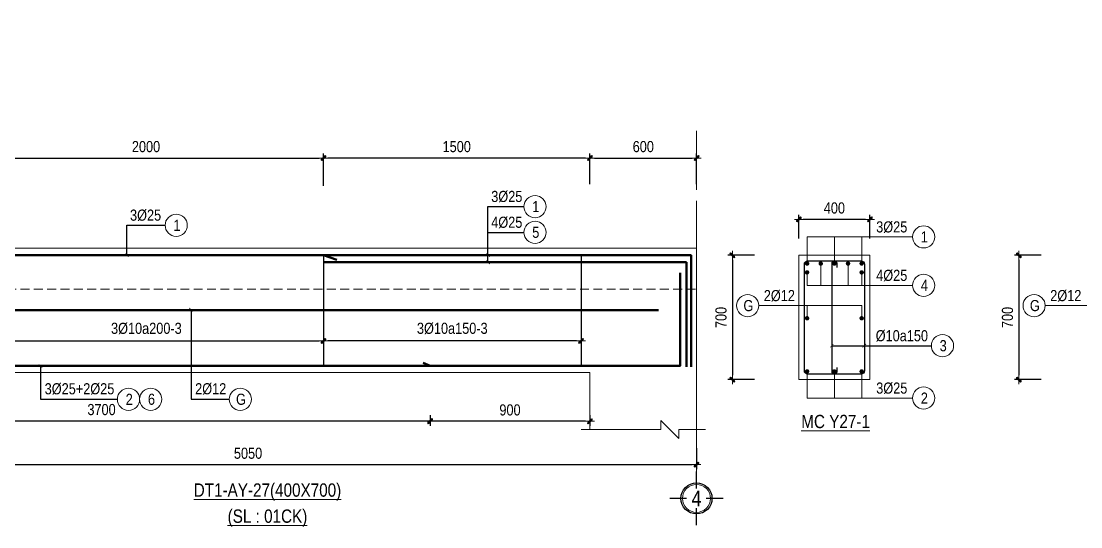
# Model space of a CAD drawing. Header units: millimetres. Extents: x 397144 to 8960116, y 345581 to 674207.
# Drawn here: x 5131786 to 5137752, y 655246 to 658092 of the extents above; entities that cross this region are included whole.
import ezdxf
from ezdxf.enums import TextEntityAlignment as Align
from ezdxf.xclip import XClip

# ---------------------------------------------------------------- set-up
doc = ezdxf.new("R2010")
doc.units = ezdxf.units.MM
doc.header["$XCLIPFRAME"] = 0
doc.header["$PDSIZE"] = -10
doc.linetypes.add('CENTER2', pattern=[28.575, 19.05, -3.175, 3.175, -3.175])
doc.linetypes.add('HIDDEN', pattern=[0.375, 0.25, -0.125])
doc.layers.get('0').update_dxf_attribs({"linetype": 'CONTINUOUS'})
doc.layers.get('Defpoints').update_dxf_attribs({"color": 12, "linetype": 'CONTINUOUS'})
for name, color, linetype, lineweight in [('2', 2, 'CONTINUOUS', 20), ('CDAI', 8, 'CONTINUOUS', 30), ('CTHEP', 2, 'CONTINUOUS', 50), ('DBAO', 3, 'CONTINUOUS', 20), ('DGIONG', 4, 'CONTINUOUS', 13), ('KTH', 150, 'CONTINUOUS', 5), ('Net khuat', 8, 'HIDDEN', 13), ('STICK', 1, 'CONTINUOUS', 9), ('TEXT', 7, 'CONTINUOUS', 15)]:
    doc.layers.add(name, color=color, linetype=linetype, lineweight=lineweight)
doc.layers.add('8', color=8, linetype='CONTINUOUS')
doc.styles.add('HELVECONDENSE', font='VHELVCN_0.TTF')
doc.styles.add('Star-HelCon', font='VHELVCN_0.TTF')
doc.styles.add('TTP-HelCon', font='VHELVCN_0.TTF')
doc.styles.add('VNI-HELVE-CONDENSE', font='VHELVCN_0.TTF')
doc.dimstyles.new('kc-25', dxfattribs={"dimtxt": 62.5, "dimasz": 20, "dimexe": 20, "dimexo": 50, "dimgap": 25, "dimtad": 3, "dimdec": 0, "dimzin": 0, "dimdsep": 46, "dimtxsty": 'VNI-HELVE-CONDENSE', "dimblk": 'DIM', "dimcen": 2.5, "dimclrd": 256, "dimclre": 154, "dimclrt": 7, "dimaunit": 1, "dimadec": 0, "dimazin": 0, "dimtfac": 1, "dimtdec": 0, "dimtix": 1, "dimtmove": 0, "dimatfit": 3, "dimldrblk": 'DOT', "dimfxl": 1, "dimtolj": 1, "dimtzin": 0, "dimarcsym": 0})
doc.dimstyles.new('TTP-25', dxfattribs={"dimscale": 25, "dimtxt": 2.5, "dimasz": 1, "dimexe": 1, "dimexo": 1, "dimgap": 0.09, "dimtad": 0, "dimdec": 4, "dimrnd": 5, "dimzin": 9, "dimdsep": 46, "dimtxsty": 'TTP-HelCon', "dimblk": 'Stick1', "dimcen": 0.09, "dimdle": 1.5, "dimclrd": 256, "dimclre": 256, "dimclrt": 7, "dimadec": 0, "dimazin": 0, "dimtfac": 1, "dimtdec": 4, "dimtmove": 0, "dimatfit": 3, "dimldrblk": '_ArchTick1', "dimfxl": 1, "dimtvp": 1, "dimtolj": 1, "dimtzin": 0, "dimarcsym": 0})

# ---------------------------------------------------------------- blocks, each defined once
blk = doc.blocks.new('Stick1')
at = {"layer": 'STICK'}
h = blk.add_hatch(color=256, dxfattribs=at)
edge = h.paths.add_edge_path()
edge.add_line((0.3, 0.5), (-0.5, -0.3))
edge.add_arc((-0.4, -0.4), 0.141, 135, 315)
edge.add_line((-0.3, -0.5), (0.5, 0.3))
edge.add_arc((0.4, 0.4), 0.141, 315, 495)
blk.add_line((1, 0), (-1, 0), dxfattribs=at)
blk.add_lwpolyline([(0.3, 0.5), (-0.5, -0.3, 1), (-0.3, -0.5), (0.5, 0.3, 1), (0.3, 0.5, 1)], format="xyb", dxfattribs=at)
blk = doc.blocks.new('*D899')
at = {"layer": 'Defpoints', "color": 0, "ltscale": 500, "transparency": 16777216}
for p in [(5137553.1, 656774.2), (5137403.3, 656074.2), (5137553.1, 656074.2)]:
    blk.add_point(p, dxfattribs=at)
at = {"layer": 'KTH', "lineweight": -2, "ltscale": 500, "transparency": 16777216}
for p, q in [((5137528.1, 656774.2), (5137378.3, 656774.2)), ((5137403.3, 656749.2), (5137403.3, 656099.2)), ((5137528.1, 656074.2), (5137378.3, 656074.2))]:
    blk.add_line(p, q, dxfattribs=at)
at = {"layer": 'KTH', "lineweight": -2, "ltscale": 500, "transparency": 16777216, "xscale": 25, "yscale": 25, "zscale": 25}
for p, rotation in [((5137403.3, 656774.2), 90), ((5137403.3, 656074.2), 270)]:
    blk.add_blockref('Stick1', p, dxfattribs=dict(at, rotation=rotation))
at = {"layer": 'KTH', "color": 7, "ltscale": 500, "transparency": 16777216, "insert": (5137339.4, 656424.2), "char_height": 62.5, "attachment_point": 5, "rotation": 90, "style": 'TTP-HelCon'}
blk.add_mtext('\\A1;700', dxfattribs=at)
blk = doc.blocks.new('_ArchTick1')
at = {"color": 0, "const_width": 3.81}
blk.add_lwpolyline([(-12.7, -12.7), (12.7, 12.7)], dxfattribs=at)
blk = doc.blocks.new('*D900')
at = {"layer": 'Defpoints', "color": 0, "ltscale": 500, "transparency": 16777216}
for p in [(5136164.6, 656976.5), (5136164.6, 656843.2), (5136564.6, 656843.2)]:
    blk.add_point(p, dxfattribs=at)
at = {"layer": 'KTH', "lineweight": -2, "ltscale": 500, "transparency": 16777216}
for p, q in [((5136164.6, 656868.2), (5136164.6, 657001.5)), ((5136539.6, 656976.5), (5136189.6, 656976.5)), ((5136564.6, 656868.2), (5136564.6, 657001.5))]:
    blk.add_line(p, q, dxfattribs=at)
at = {"layer": 'KTH', "lineweight": -2, "ltscale": 500, "transparency": 16777216, "xscale": 25, "yscale": 25, "zscale": 25, "rotation": 180}
blk.add_blockref('Stick1', (5136164.6, 656976.5), dxfattribs=at)
at = {"layer": 'KTH', "lineweight": -2, "ltscale": 500, "transparency": 16777216, "xscale": 25, "yscale": 25, "zscale": 25}
blk.add_blockref('Stick1', (5136564.6, 656976.5), dxfattribs=at)
at = {"layer": 'KTH', "color": 7, "ltscale": 500, "transparency": 16777216, "insert": (5136364.6, 657040.3), "char_height": 62.5, "attachment_point": 5, "style": 'TTP-HelCon'}
blk.add_mtext('\\A1;400', dxfattribs=at)
blk = doc.blocks.new('*D901')
at = {"layer": 'Defpoints', "color": 0, "ltscale": 500, "transparency": 16777216}
for p in [(5135940.1, 656774.2), (5135790.3, 656074.2), (5135940.1, 656074.2)]:
    blk.add_point(p, dxfattribs=at)
at = {"layer": 'KTH', "lineweight": -2, "ltscale": 500, "transparency": 16777216}
for p, q in [((5135915.1, 656774.2), (5135765.3, 656774.2)), ((5135790.3, 656749.2), (5135790.3, 656099.2)), ((5135915.1, 656074.2), (5135765.3, 656074.2))]:
    blk.add_line(p, q, dxfattribs=at)
at = {"layer": 'KTH', "lineweight": -2, "ltscale": 500, "transparency": 16777216, "xscale": 25, "yscale": 25, "zscale": 25}
for p, rotation in [((5135790.3, 656774.2), 90), ((5135790.3, 656074.2), 270)]:
    blk.add_blockref('Stick1', p, dxfattribs=dict(at, rotation=rotation))
at = {"layer": 'KTH', "color": 7, "ltscale": 500, "transparency": 16777216, "insert": (5135726.5, 656424.2), "char_height": 62.5, "attachment_point": 5, "rotation": 90, "style": 'TTP-HelCon'}
blk.add_mtext('\\A1;700', dxfattribs=at)
blk = doc.blocks.new('DIM')
h = blk.add_hatch(color=1)
h.paths.add_polyline_path([(0.49, 0.29, 1), (0.29, 0.49), (-0.19, 0), (0.19, 0)])
h.paths.add_polyline_path([(0.19, 0), (-0.19, 0), (-0.49, -0.29, 1), (-0.29, -0.49)])
at = {"color": 9}
for p, q in [((-0.19, 0), (-1.5, 0)), ((0.19, 0), (1.5, 0))]:
    blk.add_line(p, q, dxfattribs=at)
at = {"color": 1}
for p, q in [((-0.49, -0.29), (0.29, 0.49)), ((-0.29, -0.49), (0.49, 0.29)), ((-0.19, 0), (0.19, 0))]:
    blk.add_line(p, q, dxfattribs=at)
blk.add_arc((-0.39, -0.39), 0.138, 135, 315, dxfattribs=at)
blk = doc.blocks.new('*D1208')
at = {"layer": 'Defpoints', "color": 0, "transparency": 16777216}
for p in [(5190338.3, 654182.9), (5180938.3, 654081.8), (5190338.3, 653984.9)]:
    blk.add_point(p, dxfattribs=at)
at = {"layer": 'KTH', "lineweight": -2, "transparency": 16777216}
for p, q in [((5190338.3, 654157.9), (5190338.3, 653959.9)), ((5180938.3, 654056.8), (5180938.3, 653959.9)), ((5180963.3, 653984.9), (5190313.3, 653984.9))]:
    blk.add_line(p, q, dxfattribs=at)
at = {"layer": 'KTH', "lineweight": -2, "transparency": 16777216, "xscale": 25, "yscale": 25, "zscale": 25, "rotation": 180}
blk.add_blockref('Stick1', (5180938.3, 653984.9), dxfattribs=at)
at = {"layer": 'KTH', "lineweight": -2, "transparency": 16777216, "xscale": 25, "yscale": 25, "zscale": 25}
blk.add_blockref('Stick1', (5190338.3, 653984.9), dxfattribs=at)
at = {"layer": 'KTH', "color": 7, "transparency": 16777216, "insert": (5185638.3, 654048.7), "char_height": 62.5, "attachment_point": 5, "style": 'TTP-HelCon'}
blk.add_mtext('\\A1;9400', dxfattribs=at)
blk = doc.blocks.new('*D8297')
at = {"layer": 'Defpoints', "color": 0, "transparency": 16777216}
for p in [(5185862.3, 600068.9), (5185862.3, 599897.5), (5187362.3, 599897.5)]:
    blk.add_point(p, dxfattribs=at)
at = {"layer": 'KTH', "lineweight": -2, "transparency": 16777216}
for p, q in [((5185862.3, 599922.5), (5185862.3, 600093.9)), ((5187337.3, 600068.9), (5185887.3, 600068.9)), ((5187362.3, 599922.5), (5187362.3, 600093.9))]:
    blk.add_line(p, q, dxfattribs=at)
at = {"layer": 'KTH', "lineweight": -2, "transparency": 16777216, "xscale": 25, "yscale": 25, "zscale": 25, "rotation": 180}
blk.add_blockref('Stick1', (5185862.3, 600068.9), dxfattribs=at)
at = {"layer": 'KTH', "lineweight": -2, "transparency": 16777216, "xscale": 25, "yscale": 25, "zscale": 25}
blk.add_blockref('Stick1', (5187362.3, 600068.9), dxfattribs=at)
at = {"layer": 'KTH', "color": 7, "transparency": 16777216, "insert": (5186612.3, 600132.7), "char_height": 62.5, "attachment_point": 5, "style": 'TTP-HelCon'}
blk.add_mtext('\\A1;1500', dxfattribs=at)
blk = doc.blocks.new('*D8309')
at = {"layer": 'Defpoints', "color": 0, "transparency": 16777216}
for p in [(5187963.3, 600068.9), (5187362.3, 599897.5), (5187963.3, 599897.5)]:
    blk.add_point(p, dxfattribs=at)
at = {"layer": 'KTH', "lineweight": -2, "transparency": 16777216}
for p, q in [((5187362.3, 599922.5), (5187362.3, 600093.9)), ((5187387.3, 600068.9), (5187938.3, 600068.9)), ((5187963.3, 599922.5), (5187963.3, 600093.9))]:
    blk.add_line(p, q, dxfattribs=at)
at = {"layer": 'KTH', "lineweight": -2, "transparency": 16777216, "xscale": 25, "yscale": 25, "zscale": 25, "rotation": 180}
blk.add_blockref('Stick1', (5187362.3, 600068.9), dxfattribs=at)
at = {"layer": 'KTH', "lineweight": -2, "transparency": 16777216, "xscale": 25, "yscale": 25, "zscale": 25}
blk.add_blockref('Stick1', (5187963.3, 600068.9), dxfattribs=at)
at = {"layer": 'KTH', "color": 7, "transparency": 16777216, "insert": (5187662.8, 600132.7), "char_height": 62.5, "attachment_point": 5, "style": 'TTP-HelCon'}
blk.add_mtext('\\A1;600', dxfattribs=at)
blk = doc.blocks.new('*D8310')
at = {"layer": 'Defpoints', "color": 0, "transparency": 16777216}
for p in [(5186462.3, 598646.3), (5187362.3, 598646.3), (5186462.3, 598586.3)]:
    blk.add_point(p, dxfattribs=at)
at = {"layer": 'KTH', "lineweight": -2, "transparency": 16777216}
for p, q in [((5186462.3, 598621.3), (5186462.3, 598561.3)), ((5187362.3, 598621.3), (5187362.3, 598561.3)), ((5187337.3, 598586.3), (5186487.3, 598586.3))]:
    blk.add_line(p, q, dxfattribs=at)
at = {"layer": 'KTH', "lineweight": -2, "transparency": 16777216, "xscale": 25, "yscale": 25, "zscale": 25, "rotation": 180}
blk.add_blockref('Stick1', (5186462.3, 598586.3), dxfattribs=at)
at = {"layer": 'KTH', "lineweight": -2, "transparency": 16777216, "xscale": 25, "yscale": 25, "zscale": 25}
blk.add_blockref('Stick1', (5187362.3, 598586.3), dxfattribs=at)
at = {"layer": 'KTH', "color": 7, "transparency": 16777216, "insert": (5186912.3, 598650.1), "char_height": 62.5, "attachment_point": 5, "style": 'TTP-HelCon'}
blk.add_mtext('\\A1;900', dxfattribs=at)
blk = doc.blocks.new('dau truc')
blk.add_circle((0, 0), 180)
at = {"layer": '8'}
for p, q in [((0, 127), (0, 345)), ((-127, 0), (-345, 0)), ((345, 0), (127, 0)), ((0, -345), (0, -127))]:
    blk.add_line(p, q, dxfattribs=at)
blk.add_circle((0, 0), 200, dxfattribs=at)
at = {"layer": 'TEXT', "style": 'HELVECONDENSE'}
blk.add_attdef('A', text='', height=233, dxfattribs=at).set_placement((0, 0), align=Align.MIDDLE)
blk = doc.blocks.new('*D8331')
at = {"layer": 'Defpoints', "color": 0, "transparency": 16777216}
for p in [(5185862.3, 600068.9), (5183863.3, 599879.9), (5185862.3, 599886.5)]:
    blk.add_point(p, dxfattribs=at)
at = {"layer": 'KTH', "lineweight": -2, "transparency": 16777216}
for p, q in [((5183863.3, 599904.9), (5183863.3, 600093.9)), ((5183888.3, 600068.9), (5185837.3, 600068.9)), ((5185862.3, 599911.5), (5185862.3, 600093.9))]:
    blk.add_line(p, q, dxfattribs=at)
at = {"layer": 'KTH', "lineweight": -2, "transparency": 16777216, "xscale": 25, "yscale": 25, "zscale": 25, "rotation": 180}
blk.add_blockref('Stick1', (5183863.3, 600068.9), dxfattribs=at)
at = {"layer": 'KTH', "lineweight": -2, "transparency": 16777216, "xscale": 25, "yscale": 25, "zscale": 25}
blk.add_blockref('Stick1', (5185862.3, 600068.9), dxfattribs=at)
at = {"layer": 'KTH', "color": 7, "transparency": 16777216, "insert": (5184862.8, 600132.7), "char_height": 62.5, "attachment_point": 5, "style": 'TTP-HelCon'}
blk.add_mtext('\\A1;2000', dxfattribs=at)
blk = doc.blocks.new('*D1215')
at = {"layer": 'Defpoints', "color": 0, "transparency": 16777216}
for p in [(5182912.3, 598540.5), (5187962.3, 598459.9), (5187962.3, 598342.5)]:
    blk.add_point(p, dxfattribs=at)
at = {"layer": 'KTH', "lineweight": -2, "transparency": 16777216}
for p, q in [((5182912.3, 598515.5), (5182912.3, 598317.5)), ((5187962.3, 598434.9), (5187962.3, 598317.5)), ((5182937.3, 598342.5), (5187937.3, 598342.5))]:
    blk.add_line(p, q, dxfattribs=at)
at = {"layer": 'KTH', "lineweight": -2, "transparency": 16777216, "xscale": 25, "yscale": 25, "zscale": 25, "rotation": 180}
blk.add_blockref('Stick1', (5182912.3, 598342.5), dxfattribs=at)
at = {"layer": 'KTH', "lineweight": -2, "transparency": 16777216, "xscale": 25, "yscale": 25, "zscale": 25}
blk.add_blockref('Stick1', (5187962.3, 598342.5), dxfattribs=at)
at = {"layer": 'KTH', "color": 7, "transparency": 16777216, "insert": (5185437.3, 598406.3), "char_height": 62.5, "attachment_point": 5, "style": 'TTP-HelCon'}
blk.add_mtext('\\A1;5050', dxfattribs=at)
blk = doc.blocks.new('*D8341')
at = {"layer": 'Defpoints', "color": 0, "transparency": 16777216}
for p in [(5182762.3, 598648.3), (5186462.3, 598623.3), (5186462.3, 598588.4)]:
    blk.add_point(p, dxfattribs=at)
at = {"layer": 'KTH', "lineweight": -2, "transparency": 16777216}
for p, q in [((5182762.3, 598623.3), (5182762.3, 598563.4)), ((5182787.3, 598588.4), (5186437.3, 598588.4)), ((5186462.3, 598598.3), (5186462.3, 598563.4))]:
    blk.add_line(p, q, dxfattribs=at)
at = {"layer": 'KTH', "lineweight": -2, "transparency": 16777216, "xscale": 25, "yscale": 25, "zscale": 25, "rotation": 180}
blk.add_blockref('Stick1', (5182762.3, 598588.4), dxfattribs=at)
at = {"layer": 'KTH', "lineweight": -2, "transparency": 16777216, "xscale": 25, "yscale": 25, "zscale": 25}
blk.add_blockref('Stick1', (5186462.3, 598588.4), dxfattribs=at)
at = {"layer": 'KTH', "color": 7, "transparency": 16777216, "insert": (5184612.3, 598652.2), "char_height": 62.5, "attachment_point": 5, "style": 'TTP-HelCon'}
blk.add_mtext('\\A1;3700', dxfattribs=at)
blk = doc.blocks.new('*D8343')
at = {"layer": 'Defpoints', "color": 0, "transparency": 16777216}
for p in [(5185862.3, 599178.9), (5187312.3, 599096.5), (5185862.3, 599039)]:
    blk.add_point(p, dxfattribs=at)
at = {"layer": 'KTH', "lineweight": -2, "transparency": 16777216}
for p, q in [((5185862.3, 599153.9), (5185862.3, 599014)), ((5187287.3, 599039), (5185887.3, 599039)), ((5187312.3, 599071.5), (5187312.3, 599014))]:
    blk.add_line(p, q, dxfattribs=at)
at = {"layer": 'KTH', "lineweight": -2, "transparency": 16777216, "xscale": 25, "yscale": 25, "zscale": 25, "rotation": 180}
blk.add_blockref('Stick1', (5185862.3, 599039), dxfattribs=at)
at = {"layer": 'KTH', "lineweight": -2, "transparency": 16777216, "xscale": 25, "yscale": 25, "zscale": 25}
blk.add_blockref('Stick1', (5187312.3, 599039), dxfattribs=at)
at = {"layer": 'KTH', "color": 7, "transparency": 16777216, "insert": (5186587.3, 599108.9), "char_height": 62.5, "attachment_point": 5, "style": 'TTP-HelCon'}
blk.add_mtext('\\A1;3Þ10a150-3', dxfattribs=at)
blk = doc.blocks.new('*D8344')
at = {"layer": 'Defpoints', "color": 0, "transparency": 16777216}
for p in [(5183867.3, 599179), (5185862.3, 599153.9), (5185862.3, 599038.9)]:
    blk.add_point(p, dxfattribs=at)
at = {"layer": 'KTH', "lineweight": -2, "transparency": 16777216}
for p, q in [((5183867.3, 599154), (5183867.3, 599013.9)), ((5185862.3, 599128.9), (5185862.3, 599013.9)), ((5183892.3, 599038.9), (5185837.3, 599038.9))]:
    blk.add_line(p, q, dxfattribs=at)
at = {"layer": 'KTH', "lineweight": -2, "transparency": 16777216, "xscale": 25, "yscale": 25, "zscale": 25, "rotation": 180}
blk.add_blockref('Stick1', (5183867.3, 599038.9), dxfattribs=at)
at = {"layer": 'KTH', "lineweight": -2, "transparency": 16777216, "xscale": 25, "yscale": 25, "zscale": 25}
blk.add_blockref('Stick1', (5185862.3, 599038.9), dxfattribs=at)
at = {"layer": 'KTH', "color": 7, "transparency": 16777216, "insert": (5184864.8, 599108.8), "char_height": 62.5, "attachment_point": 5, "style": 'TTP-HelCon'}
blk.add_mtext('\\A1;3Þ10a200-3', dxfattribs=at)
blk = doc.blocks.new('AY-33')
at = {"layer": 'CTHEP'}
blk.add_line((5171674.09057, 590166.85075), (5196483.5754, 590166.83185), dxfattribs=at)
for points in [[(5196810.36291, 589847.60311), (5196810.36291, 590475.79032), (5171520.36551, 590475.86587)], [(5171578.60447, 590230.25598), (5171578.60447, 589853.86591), (5196259.37159, 589853.84476), (5196748.53006, 589853.79053), (5196748.53006, 589853.79053)]]:
    blk.add_lwpolyline(points, dxfattribs=at)
at = {"layer": 'DBAO'}
blk.add_lwpolyline([(5187890.36291, 589814.84602), (5196840.36149, 589814.83525), (5196840.36291, 590514.70496), (5171490.36551, 590514.87736), (5171490.36551, 589814.86587), (5171490.36551, 589814.86587), (5171490.36551, 589494.86587)], dxfattribs=at)
at = {"layer": 'Net khuat', "ltscale": 200}
blk.add_lwpolyline([(5171490.36551, 589814.86587), (5171490.36551, 589814.86587), (5172090.36551, 589814.86587), (5172090.36551, 590284.86587), (5196840.36244, 590284.86587)], dxfattribs=at)
blk = doc.blocks.new('AY-25')
at = {"layer": 'KTH'}
dim = blk.add_linear_dim(base=(5190338.26566, 653984.90424), p1=(5180938.26566, 654081.75542), p2=(5190338.26566, 654182.88725), angle=180, dimstyle='TTP-25', override={"dimtmove": 1}, dxfattribs=at)
dim.commit()
dim.dimension.update_dxf_attribs({"geometry": '*D1208', "text_midpoint": (5185638.26566, 654048.73757)})
blk = doc.blocks.new('AY-27')
at = {"layer": 'CDAI', "ltscale": 52.5}
for p, q in [((5185862.32851, 599525.45098), (5185862.32851, 598895.45098)), ((5185862.32851, 599525.45098), (5185862.32851, 598895.45098)), ((5187312.32851, 599525.45098), (5187312.32851, 598895.45098)), ((5187312.32851, 599525.45098), (5187312.32851, 598895.45098))]:
    blk.add_line(p, q, dxfattribs=at)
at = {"layer": 'CTHEP'}
for p, q in [((5185937.32851, 599496.45098), (5185862.32851, 599521.45098)), ((5185862.32851, 599481.55212), (5187905.84792, 599481.55212)), ((5187905.84792, 599481.55212), (5187905.84792, 598893.78873)), ((5149346.05357, 599212.55338), (5187748.96372, 599212.50526)), ((5186462.32851, 598899.51194), (5186422.82952, 598915.20381))]:
    blk.add_line(p, q, dxfattribs=at)
for points in [[(5187932.32851, 598893.30575), (5187932.32851, 599521.49296), (5149192.32851, 599521.5577), (5149192.32851, 598895.29521)], [(5149250.56747, 599275.95862), (5149250.56747, 598899.56854), (5149250.56747, 598899.56854), (5149761.19634, 598899.54548), (5157612.32851, 598899.5172), (5158186.37402, 598899.51531), (5187870.49566, 598899.49317), (5187870.49566, 599422.36868)]]:
    blk.add_lwpolyline(points, dxfattribs=at)
at = {"layer": 'DBAO'}
for points in [[(5187962.32851, 598540.45098), (5187962.32851, 599560.44727), (5157760.23476, 599560.49211)], [(5181862.32991, 598860.45795), (5187362.32851, 598860.45098)], [(5187362.32851, 598540.45098), (5187362.32851, 598860.45098)]]:
    blk.add_lwpolyline(points, dxfattribs=at)
at = {"layer": 'DGIONG'}
blk.add_lwpolyline([(5187312.32851, 598540.45098), (5187762.32636, 598540.44331), (5187762.32636, 598590.44331), (5187862.32636, 598490.44331), (5187862.32636, 598540.44331), (5188012.32636, 598540.44331)], dxfattribs=at)
for centre in [(5187053.18497, 599795.36967), (5185032.86704, 599690.07761), (5187053.18497, 599650.07067), (5184764.31547, 598710.61718), (5184889.31547, 598710.61718), (5185393.31131, 598710.57255)]:
    blk.add_circle(centre, 62.5, dxfattribs=at)
at = {"layer": 'Net khuat', "linetype": 'CENTER2', "ltscale": 20}
blk.add_line((5187962.32851, 598303.0715), (5187962.32851, 600308.41414), dxfattribs=at)
at = {"layer": 'Net khuat', "ltscale": 200}
blk.add_lwpolyline([(5149162.32851, 599330.5685), (5187962.32851, 599330.5685)], dxfattribs=at)
at = {"layer": '2', "ltscale": 300}
ref = blk.add_blockref('dau truc', (5187962.32851, 598152.20696), dxfattribs=dict(at, xscale=0.4367131292819977, yscale=0.4367131292819977, zscale=0.4367131292819977))
ref.add_attrib('A', '4', dxfattribs={"layer": 'TEXT', "height": 87.5, "style": 'HELVECONDENSE'}).set_placement((5187962.32851, 598152.20696), align=Align.MIDDLE)
at = {"layer": 'TEXT', "style": 'TTP-HelCon'}
for s, p in [('3Þ25', (5186806.67492, 599821.22262)), ('3Þ25', (5184772.74315, 599715.93056, 0)), ('4Þ25', (5186806.67492, 599675.92362)), ('3Þ25+2Þ25', (5184292.23835, 598738.51424, 0)), ('2Þ12', (5185139.50344, 598738.4696, 0))]:
    blk.add_text(s, height=62.5, dxfattribs=at).set_placement(p)
at = {"layer": 'TEXT', "style": 'Star-HelCon'}
for s, p in [('1', (5187057.35164, 599795.36967)), ('1', (5185037.03371, 599690.07761)), ('5', (5187057.35164, 599650.07067)), ('2', (5184768.48214, 598710.61718)), ('6', (5184893.48214, 598710.61718)), ('G', (5185397.47797, 598710.57255))]:
    blk.add_text(s, height=62.5, dxfattribs=at).set_placement(p, align=Align.MIDDLE)
at = {"layer": 'TEXT', "style": 'TTP-HelCon'}
for s, p in [('%%UDT1-AY-27(400X700)', (5185546.71801, 598161.87612)), ('%%U(SL : 01CK)', (5185546.71801, 598014.98153))]:
    blk.add_text(s, height=75, dxfattribs=at).set_placement(p, align=Align.CENTER)
at = {"layer": 'KTH'}
for base, p1, p2, picture, middle in [((5185862.32851, 600068.86673), (5183863.32591, 599879.8629), (5185862.32851, 599886.45215), '*D8331', (5184862.82721, 600132.70006)), ((5186462.32851, 598586.30345), (5187362.32851, 598646.25463), (5186462.32851, 598646.25463), '*D8310', (5186912.32851, 598650.13678)), ((5187962.32851, 598342.50823), (5182912.32851, 598540.49123), (5187962.32851, 598459.92025), '*D1215', (5185437.32851, 598406.34156))]:
    dim = blk.add_linear_dim(base=base, p1=p1, p2=p2, angle=180, dimstyle='TTP-25', override={"dimtmove": 1}, dxfattribs=at)
    dim.commit()
    dim.dimension.update_dxf_attribs({"geometry": picture, "text_midpoint": middle})
for base, p1, p2, picture, middle in [((5185862.32851, 600068.86673), (5187362.32851, 599897.47356), (5185862.32851, 599897.47356), '*D8297', (5186612.32851, 600132.70006)), ((5187963.25954, 600068.86673), (5187362.32851, 599897.47356), (5187963.25954, 599897.47356), '*D8309', (5187662.79403, 600132.70006)), ((5186462.32851, 598588.39638), (5182762.32991, 598648.34756), (5186462.32851, 598623.34756), '*D8341', (5184612.32921, 598652.22972))]:
    dim = blk.add_linear_dim(base=base, p1=p1, p2=p2, dimstyle='TTP-25', override={"dimtmove": 1}, dxfattribs=at)
    dim.commit()
    dim.dimension.update_dxf_attribs({"geometry": picture, "text_midpoint": middle})
dim = blk.add_linear_dim(base=(5185862.32166, 599038.91374), p1=(5183867.31906, 599179.00227), p2=(5185862.32166, 599153.93397), text='3Þ10a200-3', dimstyle='TTP-25', override={"dimtmove": 1}, dxfattribs=at)
dim.commit()
dim.dimension.update_dxf_attribs({"geometry": '*D8344', "text_midpoint": (5184864.82036, 599108.8304)})
dim = blk.add_linear_dim(base=(5185862.32166, 599038.98909), p1=(5187312.32166, 599096.46244), p2=(5185862.32166, 599178.93397), angle=180, text='3Þ10a150-3', dimstyle='TTP-25', override={"dimtmove": 1}, dxfattribs=at)
dim.commit()
dim.dimension.update_dxf_attribs({"geometry": '*D8343', "text_midpoint": (5186587.32166, 599108.90576)})
at = {"layer": 'DGIONG'}
for points in [[(5186788.16315, 599521.56156), (5186788.16289, 599795.36967), (5186990.68497, 599795.36967)], [(5184754.23138, 599521.5685), (5184754.23112, 599690.07761), (5184970.36704, 599690.07761)], [(5186788.1628, 599481.56156), (5186788.16253, 599650.07067), (5186990.68462, 599650.07067)], [(5185116.49326, 599214.61711), (5185116.49141, 598710.57255), (5185330.81131, 598710.57255)], [(5184269.22658, 598897.66144), (5184269.22631, 598710.61718), (5184701.81547, 598710.61718)]]:
    blk.add_leader(points, dimstyle='kc-25', override={"dimtad": 0, "dimldrblk": 'ArchTick', "dimfxl": 100, "dimarcsym": 1}, dxfattribs=at)

msp = doc.modelspace()

# ---------------------------------------------------------------- linework, layer by layer
at = {"layer": 'CDAI'}
msp.add_lwpolyline([(5136214.5748, 656742.95033), (5136514.5748, 656742.95033, -0.4142135624), (5136533.3248, 656724.20033), (5136533.3248, 656124.20033, -0.4142135624), (5136514.5748, 656105.45033), (5136214.5748, 656105.45033, -0.4142135624), (5136195.8248, 656124.20033), (5136195.8248, 656724.20033, -0.4142135624)], format="xyb", close=True, dxfattribs=at)
msp.add_lwpolyline([(5136379.5748, 656706.03034), (5136379.5748, 656727.95033, 0.4142135624), (5136364.5748, 656742.95033), (5136364.5748, 656742.95033, 0.4142135624), (5136349.5748, 656727.95033), (5136349.5748, 656120.45033, 0.4142135624), (5136364.5748, 656105.45033), (5136364.5748, 656105.45033, 0.4142135624), (5136379.5748, 656120.45033), (5136379.5748, 656142.37032)], format="xyb", dxfattribs=at)
at = {"layer": 'CTHEP', "const_width": 12.5}
for points in [[(5136204.5748, 656727.95033, 1), (5136217.0748, 656727.95033, 1)], [(5136281.4498, 656727.95033, 1), (5136293.9498, 656727.95033, 1)], [(5136358.3248, 656727.95033, 1), (5136370.8248, 656727.95033, 1)], [(5136435.1998, 656727.95033, 1), (5136447.6998, 656727.95033, 1)], [(5136512.0748, 656727.95033, 1), (5136524.5748, 656727.95033, 1)], [(5136204.5748, 656677.95033, 1), (5136217.0748, 656677.95033, 1)], [(5136512.0748, 656677.95033, 1), (5136524.5748, 656677.95033, 1)], [(5136217.0748, 656419.79338, -1), (5136204.5748, 656419.79338, -1)], [(5136524.5748, 656419.79338, -1), (5136512.0748, 656419.79338, -1)], [(5136204.5748, 656120.45033, 1), (5136217.0748, 656120.45033, 1)], [(5136358.3248, 656120.45033, 1), (5136370.8248, 656120.45033, 1)], [(5136512.0748, 656120.45033, 1), (5136524.5748, 656120.45033, 1)]]:
    msp.add_lwpolyline(points, format="xyb", close=True, dxfattribs=at)
at = {"layer": 'DBAO', "flags": 128}
for points in [[(5136164.5748, 656774.20033), (5136564.5748, 656774.20033)], [(5136564.5748, 656774.20033), (5136564.5748, 656074.20033), (5136164.5748, 656074.20033), (5136164.5748, 656774.20033)]]:
    msp.add_lwpolyline(points, dxfattribs=at)
at = {"layer": 'DGIONG'}
for p, q in [((5136210.8248, 656727.95033), (5136210.8248, 656877.95033)), ((5136210.8248, 656877.95033), (5136804.5748, 656877.95033)), ((5136364.5748, 656727.95033), (5136364.5748, 656877.95033)), ((5136518.3248, 656727.95033), (5136518.3248, 656877.95033)), ((5136287.6998, 656727.95033), (5136287.6998, 656605.02957)), ((5136441.4498, 656727.95033), (5136441.4498, 656605.02957)), ((5136210.8248, 656605.02957), (5136210.8248, 656677.95033)), ((5136518.3248, 656605.02957), (5136518.3248, 656677.95033)), ((5136210.8248, 656605.02957), (5136804.5748, 656605.02957)), ((5136518.3248, 656491.17517), (5135938.77728, 656491.17517)), ((5136210.8248, 656419.79338), (5136210.8248, 656491.17517)), ((5136518.3248, 656419.79338), (5136518.3248, 656491.17517)), ((5138131.2871, 656491.17517), (5137551.73958, 656491.17517)), ((5136210.8248, 655970.45033), (5136210.8248, 656120.45033)), ((5136364.5748, 655970.45033), (5136364.5748, 656120.45033)), ((5136518.3248, 655970.45033), (5136518.3248, 656120.45033)), ((5136210.8248, 655970.45033), (5136804.5748, 655970.45033))]:
    msp.add_line(p, q, dxfattribs=at)
for centre in [(5136867.0748, 656877.95033), (5136867.0748, 656605.02957), (5135876.27728, 656491.17517), (5137489.23958, 656491.17517), (5136973.19483, 656265.29862), (5136867.0748, 655970.45033)]:
    msp.add_circle(centre, 62.5, dxfattribs=at)

# ---------------------------------------------------------------- block references
at = {"layer": 'CDAI'}
ref = msp.add_blockref('AY-25', (-57564.83022, 4107.42314), dxfattribs=at)
XClip(ref).set_block_clipping_path([(5164433.800621897, 653410.5211604174), (5181370.6954385415, 655852.5099874004)])
ref = msp.add_blockref('AY-27', (-52374.19456, 57253.1123), dxfattribs=at)
XClip(ref).set_block_clipping_path([(5181081.6724730823, 597912.535975589), (5188159.1165067311, 600221.0932159054)])
ref = msp.add_blockref('AY-33', (-36256.82443, 65824.19403), dxfattribs=at)
XClip(ref).set_block_clipping_path([(5187072.9228530833, 588883.4720972711), (5197002.229731461, 591175.458884406)])

# ---------------------------------------------------------------- texts
at = {"layer": 'TEXT', "style": 'TTP-HelCon'}
for s, p in [('3Þ25', (5136600.03313, 656902.95033)), ('4Þ25', (5136600.03313, 656630.02957)), ('2Þ12', (5135967.06895, 656516.17517)), ('2Þ12', (5137580.03125, 656516.17517)), ('Þ10a150', (5136597.25901, 656290.29862)), ('3Þ25', (5136600.29848, 655995.45033))]:
    msp.add_text(s, height=62.5, dxfattribs=at).set_placement(p)
at = {"layer": 'TEXT', "style": 'Star-HelCon'}
for s, p in [('1', (5136871.24147, 656877.95033)), ('4', (5136871.24147, 656605.02957)), ('G', (5135880.44395, 656491.17517)), ('G', (5137493.40625, 656491.17517)), ('3', (5136977.36149, 656265.29862)), ('2', (5136871.24147, 655970.45033))]:
    msp.add_text(s, height=62.5, dxfattribs=at).set_placement(p, align=Align.MIDDLE)
at = {"layer": 'TEXT', "style": 'TTP-HelCon'}
msp.add_text('%%UMC Y27-1', height=75, dxfattribs=at).set_placement((5136371.45645, 655800.90679), align=Align.CENTER)

# ---------------------------------------------------------------- dimensions: what is measured, and where the dimension line sits
at = {"layer": 'KTH', "ltscale": 500}
dim = msp.add_linear_dim(base=(5136164.5748, 656976.45033), p1=(5136564.5748, 656843.21228), p2=(5136164.5748, 656843.21228), dimstyle='TTP-25', override={"dimtxsty": 'TTP-HelCon'}, dxfattribs=at)
dim.commit()
dim.dimension.update_dxf_attribs({"geometry": '*D900', "text_midpoint": (5136364.5748, 657040.28366)})
for base, p1, p2, picture, middle in [((5135790.31441, 656074.20033), (5135940.14722, 656774.20033), (5135940.14722, 656074.20033), '*D901', (5135726.48108, 656424.20033)), ((5137403.27671, 656074.20033), (5137553.10952, 656774.20033), (5137553.10952, 656074.20033), '*D899', (5137339.44337, 656424.20033))]:
    dim = msp.add_linear_dim(base=base, p1=p1, p2=p2, angle=90, dimstyle='TTP-25', override={"dimtxsty": 'TTP-HelCon'}, dxfattribs=at)
    dim.commit()
    dim.dimension.update_dxf_attribs({"geometry": picture, "text_midpoint": middle})

# ---------------------------------------------------------------- leaders
at = {"layer": 'DGIONG'}
for points in [[(5136349.5748, 656265.29862), (5136726.94483, 656265.29862)], [(5136533.3248, 656265.29862), (5136910.69483, 656265.29862)]]:
    msp.add_leader(points, dimstyle='kc-25', override={"dimtad": 0, "dimldrblk": 'ArchTick', "dimfxl": 100, "dimarcsym": 1}, dxfattribs=at)

doc.saveas('drawing.dxf')
